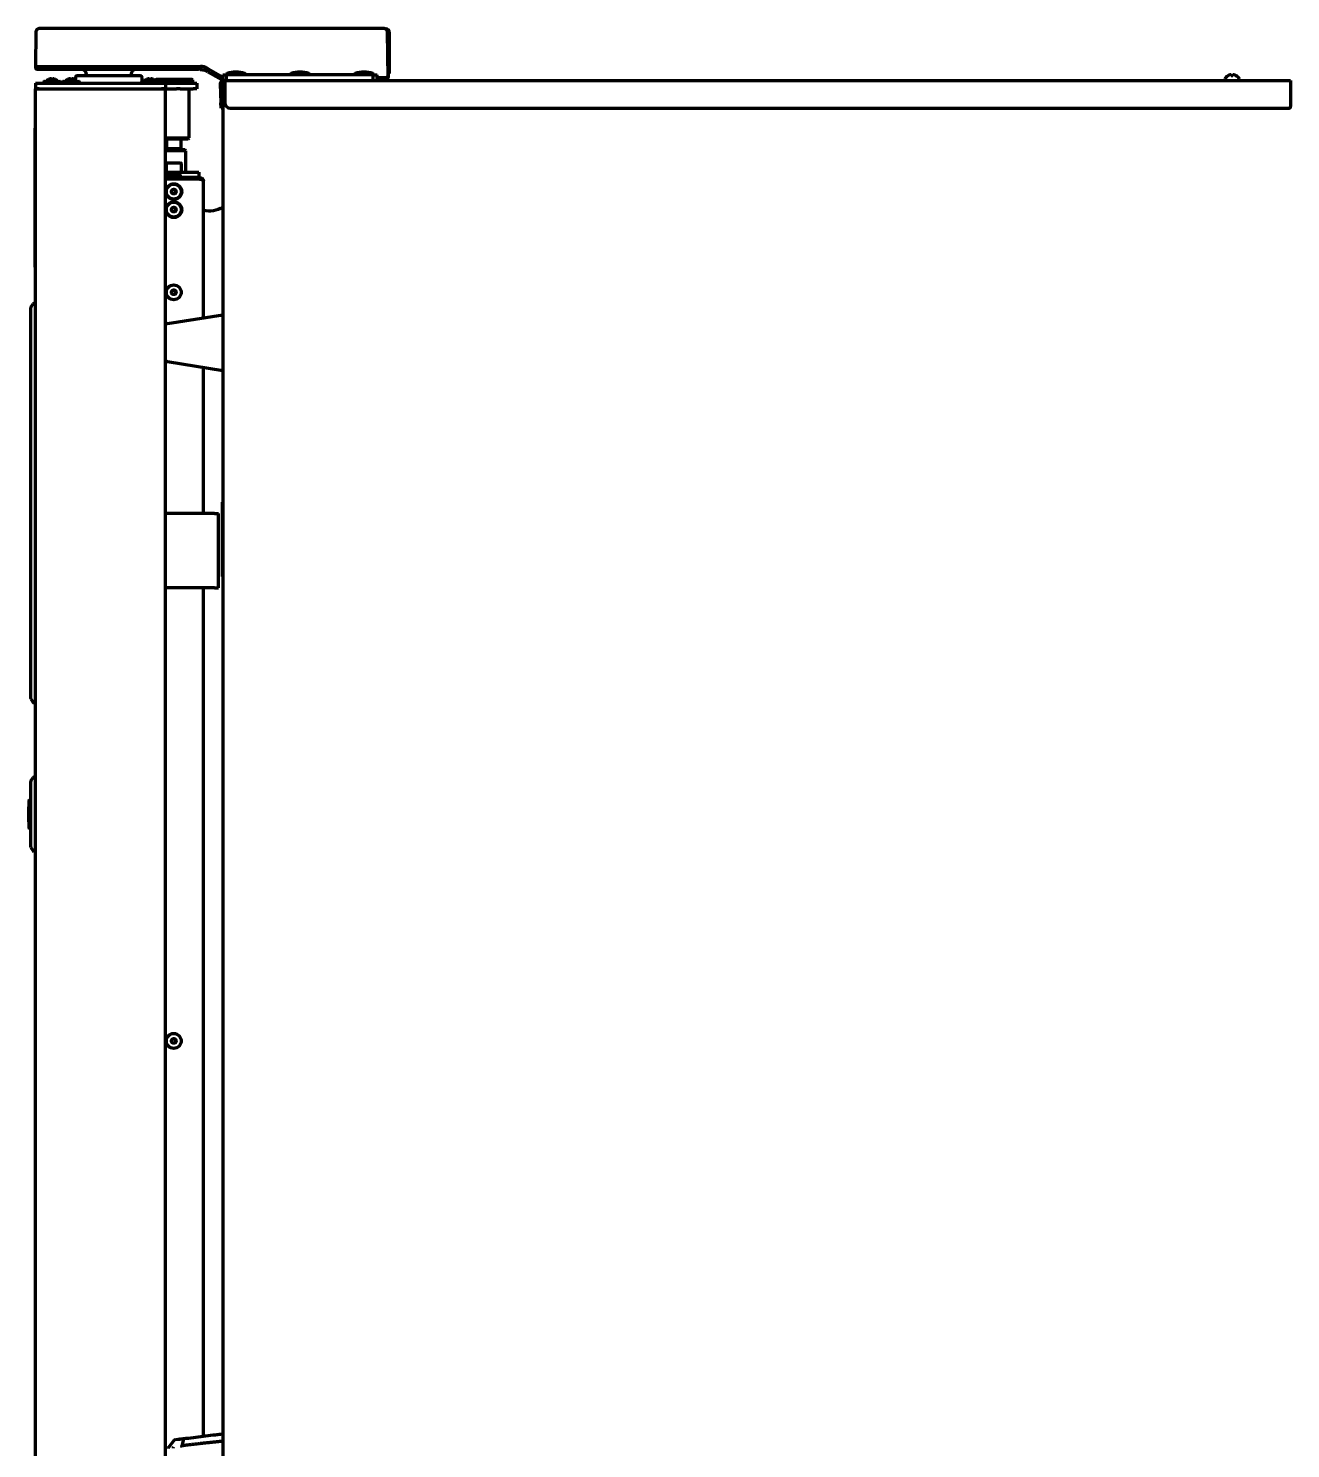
# Model space of a CAD drawing. Header units: inches. Extents: x -3055 to 7244, y 299 to 5591.
# Drawn here: x 851 to 1531, y 3077 to 3841 of the extents above; entities that cross this region are included whole.
import ezdxf

# ---------------------------------------------------------------- set-up
doc = ezdxf.new("R2010")
doc.units = ezdxf.units.IN

msp = doc.modelspace()

# ---------------------------------------------------------------- linework, layer by layer
at = {"linetype": 'Continuous', "lineweight": 70}
for p, q in [((855.42, 3839.35), (855.09, 3820.62)), ((855.29, 3839.12), (855.29, 3832.08)), ((943.96, 3841.12), (857.22, 3841.12)), ((947.95, 3841.12), (943.96, 3841.12)), ((954.63, 3841.12), (947.95, 3841.12)), ((958.64, 3841.12), (954.63, 3841.12)), ((1042.86, 3841.12), (958.64, 3841.12)), ((1045.09, 3814.62), (1044.66, 3839.35)), ((1044.89, 3839.12), (1044.89, 3826.08)), ((1045.69, 3839.12), (1045.69, 3818.87)), ((855.09, 3820.62), (855.1, 3820.11)), ((855.09, 3820.62), (856.09, 3820.62)), ((856.09, 3820.62), (943.96, 3820.62)), ((856.1, 3819.12), (943.02, 3819.12)), ((903.06, 3815.63), (877.64, 3815.63)), ((882.64, 3816.18), (882.65, 3815.63)), ((911.54, 3815.63), (903.06, 3815.63)), ((906.53, 3815.63), (906.54, 3816.18)), ((947.96, 3819.55), (954.64, 3815.7)), ((948.02, 3817.78), (954.15, 3814.25)), ((956.09, 3813.12), (956.09, 3816.12)), ((956.09, 3816.12), (958.09, 3816.12)), ((958.09, 3816.5), (958.09, 3816.12)), ((1037.09, 3816.12), (958.09, 3816.12)), ((958.09, 3813.12), (958.09, 3816.12)), ((968.09, 3816.12), (968.09, 3816.5)), ((992.59, 3816.5), (992.59, 3816.12)), ((1002.59, 3816.12), (1002.59, 3816.5)), ((1027.09, 3816.5), (1027.09, 3816.12)), ((1037.09, 3816.12), (1037.09, 3816.5)), ((1037.09, 3816.12), (1039.09, 3816.12)), ((1037.09, 3813.12), (1037.09, 3816.12)), ((1039.09, 3813.12), (1039.09, 3816.12)), ((1045.09, 3815.62), (1045.07, 3816.87)), ((1045.09, 3816.4), (1045.09, 3815.62)), ((1045.09, 3815.61), (1045.09, 3815.62)), ((1045.69, 3818.87), (1045.69, 3816.87)), ((1497.26, 3815.57), (1497.26, 3815.6)), ((1501.86, 3815.6), (1501.86, 3815.57)), ((855.09, 3811.63), (857.09, 3811.63)), ((855.09, 3811.63), (855.09, 3808.63)), ((855.09, 3808.63), (855.09, 3808.62)), ((855.09, 3808.63), (857.09, 3808.63)), ((855.09, 2160.63), (855.09, 3808.63)), ((857.09, 3808.63), (855.09, 3808.63)), ((857.09, 3811.63), (923.09, 3811.63)), ((857.09, 3808.63), (923.09, 3808.63)), ((859.59, 3812.23), (859.59, 3812.03)), ((859.99, 3812.63), (868.19, 3812.63)), ((862.22, 3813.62), (862.22, 3813.6)), ((863.72, 3813.6), (863.72, 3814)), ((864.47, 3814), (864.47, 3813.6)), ((865.97, 3813.62), (865.97, 3813.6)), ((868.59, 3812.03), (868.59, 3812.23)), ((869.84, 3812.23), (869.84, 3812.03)), ((870.24, 3812.63), (878.44, 3812.63)), ((872.47, 3813.62), (872.47, 3813.6)), ((873.97, 3813.6), (873.97, 3814)), ((874.72, 3814), (874.72, 3813.6)), ((876.22, 3813.62), (876.22, 3813.6)), ((876.64, 3814.64), (876.62, 3813.35)), ((878.84, 3812.03), (878.84, 3812.23)), ((912.34, 3812.23), (912.34, 3812.03)), ((912.57, 3812.59), (912.54, 3814.64)), ((912.74, 3812.63), (920.94, 3812.63)), ((914.97, 3813.62), (914.97, 3813.6)), ((916.47, 3813.6), (916.47, 3814)), ((917.22, 3814), (917.22, 3813.6)), ((918.72, 3813.62), (918.72, 3813.6)), ((920.09, 3813.63), (919.84, 3813.38)), ((919.84, 3813.38), (919.84, 3812.63)), ((939.84, 3813.38), (919.84, 3813.38)), ((929.84, 3813.63), (920.09, 3813.63)), ((921.31, 3811.88), (939.84, 3811.88)), ((921.34, 3812.03), (921.34, 3812.23)), ((923.09, 3811.63), (925.09, 3811.63)), ((923.09, 3808.63), (925.09, 3808.63)), ((925.09, 3808.63), (923.09, 3808.63)), ((925.09, 3811.63), (931.02, 3811.63)), ((925.09, 3811.63), (925.09, 3808.63)), ((925.09, 2170.63), (925.09, 3808.63)), ((925.09, 3808.63), (931.02, 3808.63)), ((939.59, 3813.63), (929.84, 3813.63)), ((931.02, 3811.63), (933.02, 3811.63)), ((933.02, 3808.63), (931.02, 3808.63)), ((933.02, 3811.63), (940.09, 3811.63)), ((933.02, 3808.63), (940.09, 3808.63)), ((937.84, 3782.13), (937.84, 3808.63)), ((939.84, 3813.38), (939.59, 3813.63)), ((939.59, 3811.63), (939.84, 3811.88)), ((939.84, 3811.88), (939.84, 3813.38)), ((940.09, 3811.63), (942.09, 3811.63)), ((942.09, 3808.63), (940.09, 3808.63)), ((942.09, 3811.63), (942.09, 3808.63)), ((954.15, 3814.25), (955.39, 3813.53)), ((954.66, 3811.05), (955.01, 3801.13)), ((955.66, 3811.09), (956.01, 3801.17)), ((956.66, 3813.12), (956.09, 3813.12)), ((956.09, 3810.02), (956.09, 3810.07)), ((957.09, 3810.02), (956.09, 3810.02)), ((956.09, 3810.02), (956.09, 2144.82)), ((957.09, 3813.12), (956.66, 3813.12)), ((957.09, 3812.12), (956.66, 3812.12)), ((957.09, 3813.12), (957.09, 3811.02)), ((957.09, 3813.12), (1531.06, 3813.12)), ((957.09, 3811.02), (957.09, 3801.12)), ((1039.09, 3814.62), (1044.09, 3814.62)), ((1045.09, 3814.62), (1044.09, 3814.62)), ((1045.08, 3814.11), (1045.09, 3814.62)), ((1045.08, 3814.11), (1045.09, 3814.62)), ((1045.09, 3814.62), (1045.09, 3814.63)), ((1495.56, 3813.72), (1495.56, 3813.52)), ((1503.56, 3813.52), (1503.56, 3813.72)), ((1531.05, 3812.02), (1531.08, 3812.02)), ((1531.06, 3813.12), (1531.06, 3811.02)), ((1531.06, 3811.02), (1531.06, 3799.12)), ((955.11, 3798.13), (955.01, 3801.13)), ((956.01, 3801.17), (956.09, 3798.82)), ((956.09, 3798.17), (955.11, 3798.13)), ((960.09, 3798.12), (1530.06, 3798.12)), ((855.09, 3787.48), (854.92, 3787.48)), ((925.09, 3782.13), (937.84, 3782.13)), ((925.09, 3781.63), (937.34, 3781.63)), ((925.74, 3781.63), (925.74, 3776.28)), ((933.54, 3776.28), (933.54, 3781.63)), ((937.34, 3781.63), (937.84, 3782.13)), ((929.64, 3775.78), (925.09, 3775.78)), ((929.64, 3775.28), (925.09, 3775.28)), ((925.74, 3776.28), (925.24, 3775.78)), ((929.64, 3776.28), (925.74, 3776.28)), ((933.54, 3776.28), (929.64, 3776.28)), ((935.64, 3775.78), (929.64, 3775.78)), ((936.14, 3775.28), (929.64, 3775.28)), ((934.04, 3775.78), (933.54, 3776.28)), ((936.14, 3775.28), (935.64, 3775.78)), ((936.14, 3763.78), (936.14, 3775.28)), ((855.09, 3763.81), (854.92, 3763.81)), ((855.09, 3763.81), (854.92, 3763.81)), ((855.09, 3763.8), (854.92, 3763.8)), ((855.09, 3763.79), (854.92, 3763.79)), ((855.09, 3763.79), (854.92, 3763.79)), ((855.09, 3763.72), (854.92, 3763.72)), ((855.09, 3763.71), (854.92, 3763.71)), ((855.09, 3763.71), (854.92, 3763.71)), ((925.09, 3763.78), (941.14, 3763.78)), ((925.49, 3768.28), (925.49, 3763.98)), ((925.99, 3768.78), (929.64, 3768.78)), ((926.94, 3762.18), (932.34, 3762.18)), ((929.64, 3768.78), (933.29, 3768.78)), ((933.79, 3763.98), (933.79, 3768.28)), ((941.14, 3763.78), (943.14, 3763.78)), ((943.14, 3763.78), (943.14, 3760.78)), ((854.92, 3757.63), (855.09, 3757.63)), ((855.09, 3761.01), (854.99, 3761.01)), ((855.09, 3754.89), (854.99, 3754.89)), ((943.15, 3760.78), (925.09, 3760.78)), ((942.87, 3759.98), (925.09, 3759.98)), ((943.43, 3759.98), (942.89, 3759.98)), ((945.58, 3685.36), (945.58, 3758.68)), ((855.09, 3749.98), (854.99, 3749.98)), ((854.92, 3736.21), (855.09, 3736.21)), ((854.92, 3736.2), (855.09, 3736.2)), ((854.92, 3736.19), (855.09, 3736.19)), ((854.92, 3712.57), (855.09, 3712.57)), ((852.68, 3691.05), (853.94, 3692.91)), ((855.09, 3693.13), (854.36, 3693.13)), ((852.59, 3689.13), (852.59, 3690.77)), ((852.59, 3482.13), (852.59, 3689.13)), ((926.28, 3682.3), (956.09, 3687.02)), ((926.28, 3661.75), (956.09, 3657.02)), ((945.58, 3580.01), (945.58, 3658.68)), ((955.79, 3546.12), (955.79, 3586.12)), ((956.09, 3586.12), (955.79, 3586.12)), ((951.58, 3580.03), (925.09, 3580.03)), ((951.58, 3580.03), (953.78, 3580.03)), ((953.78, 3540.03), (953.78, 3580.03)), ((951.58, 3540.03), (925.09, 3540.03)), ((945.58, 3083.34), (945.58, 3540.02)), ((951.58, 3540.03), (953.78, 3540.03)), ((956.09, 3546.12), (955.79, 3546.12)), ((852.59, 3480.48), (852.59, 3482.13)), ((852.68, 3480.2), (853.94, 3478.35)), ((855.09, 3478.13), (854.36, 3478.13)), ((852.59, 3433.88), (852.59, 3435.77)), ((852.59, 3402.38), (852.59, 3433.88)), ((852.68, 3436.05), (853.94, 3437.91)), ((854.36, 3438.13), (855.09, 3438.13)), ((851.59, 3425.38), (851.59, 3418.13)), ((852.09, 3425.63), (851.84, 3425.63)), ((851.34, 3421.44), (851.34, 3414.81)), ((851.59, 3418.13), (851.59, 3410.88)), ((851.84, 3410.63), (852.09, 3410.63)), ((852.59, 3400.48), (852.59, 3402.38)), ((852.68, 3400.2), (853.94, 3398.35)), ((854.36, 3398.13), (855.09, 3398.13)), ((929.82, 3081.1), (926.8, 3077.24)), ((930.48, 3081.48), (932.63, 3081.74)), ((934.86, 3081.72), (933.91, 3078.16)), ((955.66, 3080.54), (956.09, 3080.59))]:
    msp.add_line(p, q, dxfattribs=at)
for centre, radius in [((929.64, 3753.28), 4.25), ((929.64, 3753.28), 4), ((929.64, 3753.28), 1.25), ((929.64, 3753.28), 1.15), ((929.64, 3743.58), 4.25), ((929.64, 3743.58), 4), ((929.64, 3743.58), 1.25), ((929.64, 3743.58), 1.15), ((929.64, 3699.08), 4), ((929.64, 3699.08), 1.25), ((929.64, 3699.08), 1.15), ((929.64, 3296.08), 4), ((929.64, 3296.08), 1.25), ((929.64, 3296.08), 1.15)]:
    msp.add_circle(centre, radius, dxfattribs=at)
for centre, radius, start, end in [((857.22, 3839.32), 1.8, 90, 179), ((1042.86, 3839.32), 1.8, 1, 90), ((1043.89, 3839.12), 1.8, 0, 90), ((856.1, 3820.12), 1, 181, 270), ((877.64, 3814.63), 1, 90, 179), ((879.64, 3816.12), 3, 1, 90), ((909.54, 3816.12), 3, 90, 179), ((911.54, 3814.63), 1, 1, 90), ((958.39, 3816.5), 0.3, 107.39077, 180), ((963.09, 3801.5), 16.03, 72.60923, 107.39077), ((967.79, 3816.5), 0.3, 0, 72.60923), ((992.89, 3816.5), 0.3, 107.39077, 180), ((997.59, 3801.5), 16.03, 72.60923, 107.39077), ((1002.29, 3816.5), 0.3, 0, 72.60923), ((1027.39, 3816.5), 0.3, 107.39077, 180), ((1032.09, 3801.5), 16.03, 72.60923, 107.39077), ((1036.79, 3816.5), 0.3, 0, 72.60923), ((1499.75, 3811.5), 4.8, 121.58373, 149.69882), ((1499.56, 3811.82), 3.78, 90.00345, 97.60407), ((1499.56, 3811.82), 3.78, 82.39595, 89.99653), ((1499.36, 3811.5), 4.8, 30.30118, 58.41865), ((859.99, 3812.23), 0.4, 90, 180), ((859.99, 3812.03), 0.4, 180, 270), ((864.09, 3810.38), 3.75, 120, 143.1301), ((864.09, 3810.38), 3.73, 103.56267, 120.16679), ((864.09, 3810.38), 3.25, 83.36926, 96.63074), ((864.09, 3810.38), 3.73, 59.83321, 76.43733), ((864.09, 3810.38), 3.75, 36.8699, 60), ((868.19, 3812.23), 0.4, 0, 90), ((868.19, 3812.03), 0.4, 270, 0), ((870.24, 3812.23), 0.4, 90, 180), ((870.24, 3812.03), 0.4, 180, 270), ((874.34, 3810.38), 3.75, 120, 143.1301), ((874.34, 3810.38), 3.73, 103.56267, 120.16679), ((874.34, 3810.38), 3.25, 83.36926, 96.63074), ((874.34, 3810.38), 3.73, 59.83321, 76.43733), ((874.34, 3810.38), 3.75, 36.8699, 60), ((878.44, 3812.23), 0.4, 0, 90), ((878.44, 3812.03), 0.4, 270, 0), ((912.08, 3812.13), 0.5, 270, 314.63266), ((912.74, 3812.23), 0.4, 90, 180), ((912.74, 3812.03), 0.4, 180, 270), ((916.84, 3810.38), 3.75, 120, 143.1301), ((916.84, 3810.38), 3.73, 103.56267, 120.16679), ((916.84, 3810.38), 3.25, 83.36926, 96.63074), ((916.84, 3810.38), 3.73, 59.83321, 76.43733), ((916.84, 3810.38), 3.75, 36.8699, 60), ((920.94, 3812.23), 0.4, 0, 90), ((920.94, 3812.03), 0.4, 270, 0), ((956.66, 3811.12), 2, 90, 182), ((956.66, 3811.12), 1, 90, 182), ((958.09, 3810.07), 2, 120.00094, 180), ((1044.08, 3814.12), 1, 270, 359), ((1495.96, 3813.72), 0.4, 149.69882, 180), ((1495.96, 3813.52), 0.4, 180, 270), ((1503.16, 3813.52), 0.4, 270, 0), ((1503.16, 3813.72), 0.4, 0, 30.30118), ((925.99, 3768.28), 0.5, 90, 180), ((925.69, 3763.98), 0.2, 180, 270), ((926.94, 3760.88), 1.3, 90, 174.78409), ((932.34, 3760.88), 1.3, 5.21591, 90), ((933.29, 3768.28), 0.5, 0, 90), ((933.59, 3763.98), 0.2, 270, 0), ((925.85, 3760.98), 0.2, 174.78409, 270), ((933.44, 3760.98), 0.2, 270, 5.21591), ((942.87, 3755.98), 4, 76.89634, 90), ((948.84, 3756.67), 13.69, 256.22128, 301.95931), ((854.36, 3692.63), 0.5, 90, 145.71312), ((853.09, 3690.77), 0.5, 145.71312, 180), ((926.59, 3680.33), 2, 99, 138.59128), ((926.59, 3663.72), 2, 221.40872, 261), ((853.09, 3480.48), 0.5, 180, 214.28688), ((854.36, 3478.63), 0.5, 214.28688, 270), ((853.09, 3435.77), 0.5, 145.71312, 180), ((854.36, 3437.63), 0.5, 90, 145.71312), ((851.84, 3425.38), 0.25, 90, 180), ((852.09, 3426.13), 0.5, 270, 0), ((851.84, 3410.88), 0.25, 180, 270), ((852.09, 3410.13), 0.5, 0, 90), ((853.09, 3400.48), 0.5, 180, 214.28688), ((854.36, 3398.63), 0.5, 214.28688, 270), ((930.61, 3080.49), 1, 97, 142)]:
    msp.add_arc(centre, radius, start, end, dxfattribs=at)
for centre, major_axis, ratio, start_param, end_param in [((943.02, 3809.12), (0, 10), 1, 6.197847, 6.283185), ((944.06, -19441.21), (0, 23261.84), 0.017452, 6.273577, 6.283427), ((943.02, 3809.12), (-8.81, 4.73), 1, 4.681794, 4.738842), ((1078.75, 1891.39), (-33.6, 1928.5), 0.001054, 0.053768, 0.060437), ((1078.11, 1928.17), (-32.96, 1891.68), 0.001054, 0.053972, 0.060425), ((863.47, 3810.38), (0, -3.64), 0.707107, 3.044426, 3.23876), ((864.72, 3810.38), (0, 3.64), 0.707107, 6.186018, 6.380352), ((873.72, 3810.38), (0, -3.64), 0.707107, 3.044426, 3.23876), ((874.97, 3810.38), (0, 3.64), 0.707107, 6.186018, 6.380352), ((916.22, 3810.38), (0, -3.64), 0.707107, 3.044426, 3.23876), ((917.47, 3810.38), (0, 3.64), 0.707107, 6.186018, 6.380352), ((960.09, 3801.12), (3, 0), 0.99863, 3.141593, 4.712389), ((1530.06, 3799.12), (1, 0), 0.99863, 4.712389, 6.283185), ((927.59, 3076.63), (-0.123, 0.992), 1, 0.783816, 1.428925), ((930.22, 3076.95), (0.12, -0.993), 0.961409, 3.928968, 4.596933)]:
    msp.add_ellipse(centre, major_axis=major_axis, ratio=ratio, start_param=start_param, end_param=end_param, dxfattribs=at)
for points, knots in [([(943.87, 3819.09), (944.19, 3819.06), (944.51, 3819.02), (945.13, 3818.9), (945.75, 3818.76), (946.35, 3818.56), (946.94, 3818.33), (947.23, 3818.2), (947.52, 3818.05)], [0, 0, 0, 0, 0.25, 0.25, 0.5, 0.75, 0.75, 1, 1, 1, 1]), ([(954.64, 3815.7), (954.95, 3815.53), (955.26, 3815.38), (955.74, 3815.18), (955.89, 3815.12), (956.06, 3815.06)], [0, 0, 0, 0, 0.670691, 0.670691, 1, 1, 1, 1]), ([(1045.05, 3816.87), (1045.05, 3816.84), (1045.05, 3816.82), (1045.05, 3816.74), (1045.06, 3816.65), (1045.06, 3816.58), (1045.06, 3816.54)], [0, 0, 0, 0, 0.181544, 0.181544, 0.590772, 1, 1, 1, 1]), ([(1045.09, 3815.62), (1045.09, 3815.55), (1045.09, 3815.48), (1045.09, 3815.35), (1045.09, 3815.29), (1045.09, 3815.2), (1045.09, 3815.17), (1045.09, 3815.11), (1045.09, 3815.08), (1045.09, 3815), (1045.09, 3814.95), (1045.09, 3814.85), (1045.09, 3814.81), (1045.09, 3814.75), (1045.09, 3814.73), (1045.09, 3814.71), (1045.09, 3814.7), (1045.09, 3814.69), (1045.09, 3814.68), (1045.09, 3814.65), (1045.09, 3814.63), (1045.09, 3814.62), (1045.09, 3814.62), (1045.09, 3814.62), (1045.09, 3814.63), (1045.09, 3814.63)], [0, 0, 0, 0, 0.125, 0.125, 0.25, 0.25, 0.3125, 0.3125, 0.375, 0.375, 0.5, 0.5, 0.625, 0.625, 0.6875, 0.6875, 0.71875, 0.71875, 0.75, 0.75, 0.875, 0.875, 0.9375, 0.9375, 1, 1, 1, 1]), ([(1499.06, 3815.57), (1499.06, 3815.69), (1499.06, 3815.8), (1499.06, 3815.94), (1499.06, 3815.98), (1499.06, 3816.06), (1499.06, 3816.09), (1499.06, 3816.12)], [0, 0, 0, 0, 0.5, 0.5, 0.75, 0.75, 1, 1, 1, 1]), ([(1501.86, 3815.57), (1501.65, 3815.69), (1501.44, 3815.8), (1501.12, 3815.94), (1501.01, 3815.98), (1500.78, 3816.06), (1500.67, 3816.09), (1500.56, 3816.12)], [0, 0, 0, 0, 0.5, 0.5, 0.75, 0.75, 1, 1, 1, 1]), ([(955.39, 3813.53), (955.45, 3813.49), (955.51, 3813.46), (955.63, 3813.4), (955.69, 3813.38), (955.86, 3813.31), (955.97, 3813.27), (956.09, 3813.23)], [0, 0, 0, 0, 0.260977, 0.260977, 0.521955, 0.521955, 1, 1, 1, 1]), ([(943.78, 3760.78), (943.79, 3760.78), (943.8, 3760.78), (943.82, 3760.78), (943.85, 3760.78), (943.87, 3760.77), (943.89, 3760.77), (943.91, 3760.77), (943.93, 3760.77), (943.95, 3760.77), (943.98, 3760.77), (944, 3760.76), (944.02, 3760.76), (944.04, 3760.76), (944.06, 3760.75), (944.08, 3760.75), (944.1, 3760.75), (944.13, 3760.74), (944.15, 3760.74), (944.17, 3760.73), (944.19, 3760.73), (944.21, 3760.72), (944.23, 3760.72), (944.25, 3760.71), (944.27, 3760.71), (944.29, 3760.7), (944.31, 3760.7), (944.34, 3760.69), (944.36, 3760.68), (944.38, 3760.68), (944.4, 3760.67), (944.42, 3760.66), (944.49, 3760.63), (944.6, 3760.58), (944.75, 3760.5), (944.88, 3760.4), (945.01, 3760.29), (945.13, 3760.17), (945.24, 3760.04), (945.33, 3759.89), (945.39, 3759.78), (945.43, 3759.7), (945.45, 3759.66), (945.46, 3759.62), (945.48, 3759.58), (945.49, 3759.53), (945.5, 3759.49), (945.52, 3759.45), (945.53, 3759.41), (945.54, 3759.37), (945.55, 3759.33), (945.55, 3759.29), (945.56, 3759.25), (945.57, 3759.21), (945.57, 3759.17), (945.57, 3759.13), (945.58, 3759.1), (945.58, 3759.09)], [0, 0, 0, 0, 0.007484, 0.014972, 0.022464, 0.029959, 0.037458, 0.044961, 0.052467, 0.059978, 0.067492, 0.075011, 0.082534, 0.09006, 0.097592, 0.105127, 0.112667, 0.120211, 0.12776, 0.135313, 0.142871, 0.150434, 0.158001, 0.165574, 0.173151, 0.180733, 0.188321, 0.195913, 0.20351, 0.211113, 0.218721, 0.226335, 0.233954, 0.295902, 0.356772, 0.416603, 0.475435, 0.53847, 0.601717, 0.665229, 0.729059, 0.746829, 0.764482, 0.782018, 0.79944, 0.816747, 0.833943, 0.851027, 0.868001, 0.884866, 0.901624, 0.918277, 0.934825, 0.951269, 0.967612, 0.983856, 1, 1, 1, 1]), ([(944.26, 3759.85), (944.24, 3759.87), (944.21, 3759.88), (944.17, 3759.9), (944.16, 3759.9), (944.15, 3759.91), (944.13, 3759.91), (944.12, 3759.92), (944.11, 3759.92), (944.09, 3759.93), (944.08, 3759.93), (944.06, 3759.94), (944.05, 3759.94), (944.04, 3759.94), (944.02, 3759.95), (944.01, 3759.95), (943.99, 3759.95), (943.98, 3759.96), (943.97, 3759.96), (943.95, 3759.96), (943.94, 3759.96), (943.92, 3759.97), (943.91, 3759.97), (943.9, 3759.97), (943.88, 3759.97), (943.87, 3759.97), (943.85, 3759.97), (943.84, 3759.98), (943.82, 3759.98), (943.81, 3759.98), (943.79, 3759.98), (943.78, 3759.98), (943.78, 3759.98)], [0, 0, 0, 0, 0.178637, 0.20772, 0.23674, 0.265698, 0.294596, 0.323434, 0.352214, 0.380935, 0.409599, 0.438207, 0.466759, 0.495257, 0.523702, 0.552094, 0.580435, 0.608724, 0.636965, 0.665156, 0.6933, 0.721396, 0.749447, 0.777453, 0.805415, 0.833334, 0.861211, 0.889047, 0.916843, 0.944599, 0.972318, 1, 1, 1, 1]), ([(945.58, 3758.81), (945.58, 3758.81), (945.58, 3758.82), (945.57, 3758.83), (945.57, 3758.85), (945.57, 3758.86), (945.57, 3758.88), (945.56, 3758.89), (945.56, 3758.91), (945.56, 3758.92), (945.55, 3758.93), (945.55, 3758.95), (945.55, 3758.96), (945.54, 3758.98), (945.54, 3758.99), (945.53, 3759), (945.53, 3759.02), (945.52, 3759.03), (945.52, 3759.04), (945.51, 3759.06), (945.5, 3759.07), (945.5, 3759.08), (945.49, 3759.1), (945.48, 3759.11), (945.48, 3759.12), (945.47, 3759.13), (945.46, 3759.15), (945.45, 3759.16), (945.44, 3759.17), (945.43, 3759.18), (945.42, 3759.2), (945.42, 3759.21), (945.41, 3759.22), (945.39, 3759.23), (945.38, 3759.24), (945.37, 3759.26), (945.36, 3759.27), (945.35, 3759.28), (945.34, 3759.29), (945.33, 3759.3), (945.31, 3759.31), (945.3, 3759.33), (945.29, 3759.34), (945.27, 3759.35), (945.26, 3759.36), (945.24, 3759.37), (945.23, 3759.38), (945.21, 3759.39), (945.2, 3759.4), (945.18, 3759.41), (945.17, 3759.42), (945.15, 3759.43), (945.13, 3759.45), (945.12, 3759.46), (945.1, 3759.47), (945.08, 3759.48), (945.06, 3759.49), (945.05, 3759.5), (945.03, 3759.51), (945.01, 3759.52), (944.98, 3759.53), (944.95, 3759.54), (944.93, 3759.56), (944.9, 3759.57), (944.87, 3759.58), (944.84, 3759.59), (944.81, 3759.61), (944.78, 3759.62), (944.74, 3759.63), (944.71, 3759.64), (944.68, 3759.65), (944.65, 3759.67), (944.61, 3759.68), (944.58, 3759.69), (944.54, 3759.7), (944.51, 3759.71), (944.47, 3759.72), (944.44, 3759.73), (944.4, 3759.74), (944.36, 3759.75), (944.33, 3759.76), (944.29, 3759.77), (944.25, 3759.78), (944.21, 3759.79), (944.18, 3759.8), (944.14, 3759.8), (944.1, 3759.81), (944.06, 3759.82), (944.02, 3759.83), (943.98, 3759.84), (943.94, 3759.84), (943.9, 3759.85), (943.86, 3759.86), (943.82, 3759.87), (943.79, 3759.87), (943.78, 3759.87)], [0, 0, 0, 0, 0.00864, 0.01729, 0.02595, 0.034622, 0.043304, 0.051998, 0.060703, 0.069419, 0.078148, 0.086888, 0.095641, 0.104406, 0.113184, 0.121974, 0.130778, 0.139594, 0.148424, 0.157268, 0.166125, 0.174996, 0.183882, 0.192781, 0.201696, 0.210624, 0.219568, 0.228527, 0.237501, 0.24649, 0.255496, 0.264516, 0.273553, 0.282606, 0.291675, 0.300761, 0.309863, 0.318983, 0.328119, 0.337273, 0.346443, 0.355632, 0.364838, 0.374062, 0.383304, 0.392564, 0.401842, 0.41114, 0.420455, 0.42979, 0.439144, 0.448516, 0.457909, 0.46732, 0.476752, 0.486203, 0.495674, 0.505165, 0.514677, 0.524209, 0.537545, 0.550891, 0.564248, 0.577616, 0.590997, 0.604389, 0.617794, 0.631212, 0.644644, 0.658089, 0.671549, 0.685024, 0.698514, 0.71202, 0.725542, 0.73908, 0.752635, 0.766208, 0.779798, 0.793407, 0.807034, 0.820681, 0.834346, 0.848032, 0.861738, 0.875464, 0.889212, 0.902981, 0.916772, 0.930585, 0.944421, 0.95828, 0.972163, 0.986069, 1, 1, 1, 1]), ([(945.58, 3758.68), (945.58, 3758.7), (945.58, 3758.72), (945.58, 3758.76), (945.58, 3758.78), (945.58, 3758.8)], [0, 0, 0, 0, 0.5, 0.5, 1, 1, 1, 1]), ([(851.61, 3422.44), (851.57, 3422.37), (851.53, 3422.29), (851.46, 3422.13), (851.43, 3422.05), (851.4, 3421.94), (851.4, 3421.92), (851.39, 3421.88), (851.38, 3421.85), (851.37, 3421.79), (851.36, 3421.75), (851.35, 3421.62), (851.34, 3421.53), (851.34, 3421.44)], [0, 0, 0, 0, 0.25, 0.25, 0.5, 0.5, 0.5625, 0.5625, 0.625, 0.625, 0.75, 0.75, 1, 1, 1, 1]), ([(851.34, 3414.81), (851.34, 3414.77), (851.34, 3414.72), (851.35, 3414.64), (851.35, 3414.59), (851.37, 3414.46), (851.39, 3414.38), (851.42, 3414.25), (851.43, 3414.21), (851.45, 3414.15), (851.46, 3414.13), (851.48, 3414.09), (851.48, 3414.07), (851.53, 3413.97), (851.57, 3413.89), (851.61, 3413.81)], [0, 0, 0, 0, 0.125, 0.125, 0.25, 0.25, 0.5, 0.5, 0.625, 0.625, 0.6875, 0.6875, 0.75, 0.75, 1, 1, 1, 1]), ([(932.63, 3081.74), (932.6, 3081.74), (932.56, 3081.73), (932.52, 3081.72), (932.5, 3081.72), (932.47, 3081.71), (932.46, 3081.71), (932.38, 3081.68), (932.32, 3081.65), (932.21, 3081.59), (932.11, 3081.51), (932.02, 3081.42), (931.98, 3081.37)], [0, 0, 0, 0, 0.125, 0.125, 0.1875, 0.1875, 0.25, 0.25, 0.5, 0.5, 0.75, 1, 1, 1, 1]), ([(932.63, 3081.74), (932.63, 3081.74), (932.63, 3081.74), (932.64, 3081.74), (932.65, 3081.74), (932.66, 3081.75), (932.69, 3081.75), (932.72, 3081.75), (932.8, 3081.76), (932.86, 3081.77), (932.95, 3081.78), (932.96, 3081.78), (933, 3081.79), (933.06, 3081.8), (933.12, 3081.8), (933.25, 3081.82), (933.34, 3081.83), (933.46, 3081.85), (933.49, 3081.85), (933.54, 3081.85), (933.62, 3081.86), (933.76, 3081.88), (933.87, 3081.9), (933.96, 3081.91), (933.99, 3081.91), (934.05, 3081.92), (934.08, 3081.92), (934.23, 3081.94), (934.36, 3081.95), (934.55, 3081.98), (934.61, 3081.99), (934.71, 3082), (934.75, 3082), (934.8, 3082.01), (934.84, 3082.01), (934.85, 3082.02), (934.87, 3082.02)], [0, 0, 0, 0, 0.015625, 0.015625, 0.03125, 0.03125, 0.0625, 0.125, 0.125, 0.25, 0.25, 0.28125, 0.28125, 0.3125, 0.375, 0.375, 0.5, 0.5, 0.53125, 0.53125, 0.5625, 0.625, 0.6875, 0.6875, 0.71875, 0.71875, 0.75, 0.75, 0.875, 0.875, 0.9375, 0.9375, 0.96875, 0.984375, 0.984375, 1, 1, 1, 1]), ([(934.86, 3081.72), (934.86, 3081.77), (934.86, 3081.81), (934.85, 3081.86), (934.85, 3081.89), (934.85, 3081.91), (934.85, 3081.93), (934.85, 3081.93), (934.86, 3081.97), (934.86, 3081.98), (934.86, 3082), (934.86, 3082.01), (934.87, 3082.02), (934.87, 3082.02), (934.87, 3082.02), (934.87, 3082.02), (934.87, 3082.02), (934.87, 3082.02), (934.87, 3082.02)], [0, 0, 0, 0, 0.25, 0.25, 0.375, 0.4375, 0.4375, 0.5, 0.5, 0.75, 0.75, 0.875, 0.9375, 0.9375, 0.953125, 0.953125, 0.96875, 1, 1, 1, 1]), ([(934.87, 3082.02), (936.64, 3082.23), (938.41, 3082.45), (941.94, 3082.89), (943.71, 3083.1), (947.25, 3083.54), (949.02, 3083.75), (951.67, 3084.08), (952.55, 3084.19), (954.32, 3084.41), (955.21, 3084.51), (956.09, 3084.62)], [0, 0, 0, 0, 0.25, 0.25, 0.5, 0.5, 0.75, 0.75, 0.875, 0.875, 1, 1, 1, 1]), ([(956.09, 3084.62), (956.09, 3084.62), (956.09, 3084.59), (956.09, 3084.4), (956.09, 3084.01), (956.09, 3083.47), (956.09, 3082.77), (956.09, 3081.98), (956.09, 3081.29), (956.09, 3080.77), (956.09, 3080.59)], [0, 0, 0, 0, 0.079794, 0.247104, 0.330759, 0.49807, 0.66538, 0.749035, 0.916345, 1, 1, 1, 1]), ([(933.82, 3078.15), (933.82, 3078.15), (933.84, 3078.15), (933.86, 3078.16), (933.87, 3078.16), (933.88, 3078.16), (933.89, 3078.16), (933.9, 3078.16), (933.9, 3078.16), (933.91, 3078.16)], [0, 0, 0, 0, 0.237746, 0.498959, 0.599315, 0.699436, 0.799484, 0.899619, 1, 1, 1, 1]), ([(933.82, 3078.16), (933.83, 3078.11), (933.84, 3078.06), (933.86, 3077.95), (933.88, 3077.9), (933.91, 3077.78), (933.92, 3077.72), (933.95, 3077.59), (933.97, 3077.53), (933.98, 3077.47)], [0, 0, 0, 0, 0.25, 0.25, 0.5, 0.5, 0.75, 0.75, 1, 1, 1, 1]), ([(955.66, 3080.54), (955.51, 3080.53), (955.23, 3080.5), (954.8, 3080.45), (954.37, 3080.41), (953.94, 3080.36), (953.51, 3080.32), (953.08, 3080.27), (952.66, 3080.23), (952.23, 3080.18), (951.81, 3080.14), (951.38, 3080.09), (950.96, 3080.05), (950.54, 3080.01), (950.11, 3079.96), (949.69, 3079.92), (949.27, 3079.87), (948.85, 3079.83), (948.43, 3079.79), (948.01, 3079.74), (947.6, 3079.7), (947.18, 3079.66), (946.76, 3079.61), (946.35, 3079.57), (945.93, 3079.52), (945.52, 3079.48), (945.1, 3079.44), (944.64, 3079.39), (944.13, 3079.33), (943.56, 3079.27), (942.97, 3079.21), (942.37, 3079.14), (941.75, 3079.07), (941.11, 3079), (940.46, 3078.93), (939.8, 3078.86), (939.12, 3078.78), (938.42, 3078.7), (937.7, 3078.62), (936.98, 3078.53), (936.23, 3078.44), (935.47, 3078.35), (934.69, 3078.26), (934.17, 3078.2), (933.91, 3078.17)], [0, 0, 0, 0, 0.019778, 0.039524, 0.059237, 0.078919, 0.098568, 0.118184, 0.137769, 0.157321, 0.176842, 0.19633, 0.215785, 0.235209, 0.2546, 0.273959, 0.293286, 0.31258, 0.331843, 0.351073, 0.370271, 0.389436, 0.40857, 0.427671, 0.44674, 0.465776, 0.484781, 0.503753, 0.5293, 0.555576, 0.582581, 0.610315, 0.638778, 0.66797, 0.697892, 0.728543, 0.759923, 0.792032, 0.82487, 0.858438, 0.892734, 0.92776, 0.963516, 1, 1, 1, 1])]:
    msp.add_open_spline(points, degree=3, knots=knots, dxfattribs=at)
for points, degree in [([(1498.56, 3816.12), (1498.5, 3816.11), (1498.39, 3816.08), (1498.23, 3816.02), (1498.07, 3815.97), (1497.92, 3815.91), (1497.77, 3815.84), (1497.61, 3815.77), (1497.44, 3815.68), (1497.32, 3815.61), (1497.26, 3815.57)], 3), ([(1499.06, 3816.12), (1499.03, 3816.12), (1498.98, 3816.13), (1498.91, 3816.13), (1498.84, 3816.14), (1498.77, 3816.14), (1498.7, 3816.13), (1498.63, 3816.13), (1498.58, 3816.12), (1498.56, 3816.12)], 3), ([(1500.56, 3816.12), (1500.53, 3816.12), (1500.48, 3816.13), (1500.4, 3816.13), (1500.33, 3816.14), (1500.26, 3816.14), (1500.19, 3816.13), (1500.12, 3816.13), (1500.08, 3816.12), (1500.06, 3816.12)], 3), ([(1500.06, 3816.12), (1500.06, 3816.11), (1500.06, 3816.08), (1500.06, 3816.02), (1500.06, 3815.97), (1500.06, 3815.91), (1500.06, 3815.84), (1500.06, 3815.77), (1500.06, 3815.68), (1500.06, 3815.61), (1500.06, 3815.57)], 3), ([(943.43, 3759.98), (943.33, 3760.24), (943.24, 3760.51), (943.15, 3760.78)], 3), ([(943.15, 3760.78), (943.36, 3760.78), (943.57, 3760.78), (943.78, 3760.78)], 3), ([(943.78, 3759.98), (943.66, 3759.98), (943.55, 3759.98), (943.43, 3759.98)], 3), ([(944.78, 3759.04), (945.04, 3759.06), (945.31, 3759.07), (945.58, 3759.09)], 3), ([(945.58, 3758.92), (944.78, 3758.94)], 1), ([(945.58, 3758.92), (945.58, 3758.97), (945.58, 3759.03), (945.58, 3759.09)], 3)]:
    msp.add_open_spline(points, degree=degree, dxfattribs=at)
msp.add_rational_spline([(854.99, 3712.57), (854.99, 3712.57), (854.99, 3712.57), (854.99, 3712.57), (854.99, 3712.57), (854.99, 3712.58), (854.99, 3712.6), (854.99, 3712.65), (854.99, 3712.68), (854.99, 3712.78), (854.99, 3712.84), (854.99, 3713.33), (854.99, 3714.11), (854.99, 3716.29), (854.99, 3717.74), (854.99, 3721.22), (854.99, 3723.24), (854.99, 3725.64), (854.99, 3727.66), (854.99, 3730.19), (854.99, 3733.48), (854.99, 3733.8), (854.99, 3734.62), (854.99, 3735.11), (854.99, 3736.1), (854.99, 3736.59), (854.99, 3737.41), (854.99, 3737.74), (854.99, 3739), (854.99, 3739.95), (854.99, 3741.83), (854.99, 3742.76), (854.99, 3743.73), (854.99, 3744.63), (854.99, 3745.57), (854.99, 3746.52), (854.99, 3747.48), (854.99, 3748.44), (854.99, 3749.42), (854.99, 3750.5), (854.99, 3751.59), (854.99, 3752.66), (854.99, 3753.74), (854.99, 3754.79), (854.99, 3755.82), (854.99, 3756.9), (854.99, 3757.95), (854.99, 3758.94), (854.99, 3760.03), (854.99, 3761.08), (854.99, 3762.44), (854.99, 3762.79), (854.99, 3763.59), (854.99, 3764.05), (854.99, 3764.94), (854.99, 3765.39), (854.99, 3766.18), (854.99, 3766.52), (854.99, 3769.54), (854.99, 3771.84), (854.99, 3773.71), (854.99, 3775.94), (854.99, 3777.84), (854.99, 3781.21), (854.99, 3782.66), (854.99, 3784.96), (854.99, 3785.87), (854.99, 3786.58), (854.99, 3786.66), (854.99, 3786.83), (854.99, 3786.9), (854.99, 3787.04), (854.99, 3787.11), (854.99, 3787.23), (854.99, 3787.29), (854.99, 3787.34)], [0.500003678, 0.500003678728, 0.500003679456, 0.500002097056, 0.500002097056, 0.499986947081, 0.499986947081, 0.499979608822, 0.499979608822, 0.499997302433, 0.499997302433, 0.499558871273, 0.499558871273, 0.499287829862, 0.499287829862, 0.499109929169, 0.499109929169, 0.500003680185, 0.497471929658, 0.497471929658, 0.499762034183, 0.499762034183, 0.499975946134, 0.499975946134, 0.499977921886, 0.499977921886, 0.499631917112, 0.499631917112, 0.49944898704, 0.49944898704, 0.498931840545, 0.498931840545, 0.500003680185, 0.498759302358, 0.498759302358, 0.500003680185, 0.498753551362, 0.498753551362, 0.500003680185, 0.498357304212, 0.498357304212, 0.500003680185, 0.498435704494, 0.498435704494, 0.500003680185, 0.49863329398, 0.49863329398, 0.500003680185, 0.499218488989, 0.499218488989, 0.499765925558, 0.499765925558, 0.499959205342, 0.499959205342, 0.499958724923, 0.499958724923, 0.499847369961, 0.499847369961, 0.497767671046, 0.497767671046, 0.500003680185, 0.499194279285, 0.499194279285, 0.499354848193, 0.499354848193, 0.4996055757, 0.4996055757, 0.499994627424, 0.499994627424, 0.499995368253, 0.499995368253, 0.499996135884, 0.499996135884, 0.499998773272, 0.499998773272, 0.500003680185], degree=3, knots=[0, 0, 0, 0, 0.00001, 0.00001, 0.021388, 0.021388, 0.035559, 0.035559, 0.048322, 0.048322, 0.064303, 0.064303, 0.166104, 0.166104, 0.260236, 0.260236, 0.343676, 0.343676, 0.343676, 0.413933, 0.413933, 0.421139, 0.421139, 0.431627, 0.431627, 0.441995, 0.441995, 0.448475, 0.448475, 0.465927, 0.465927, 0.481582, 0.481582, 0.481582, 0.496322, 0.496322, 0.496322, 0.511087, 0.511087, 0.511087, 0.527545, 0.527545, 0.527545, 0.544191, 0.544191, 0.544191, 0.56187, 0.56187, 0.56187, 0.581316, 0.581316, 0.58852, 0.58852, 0.598115, 0.598115, 0.607906, 0.607906, 0.61584, 0.61584, 0.680367, 0.680367, 0.680367, 0.757168, 0.757168, 0.84399, 0.84399, 0.938294, 0.938294, 0.952933, 0.952933, 0.967784, 0.967784, 0.983314, 0.983314, 1, 1, 1, 1], dxfattribs=at)

doc.saveas('drawing.dxf')
